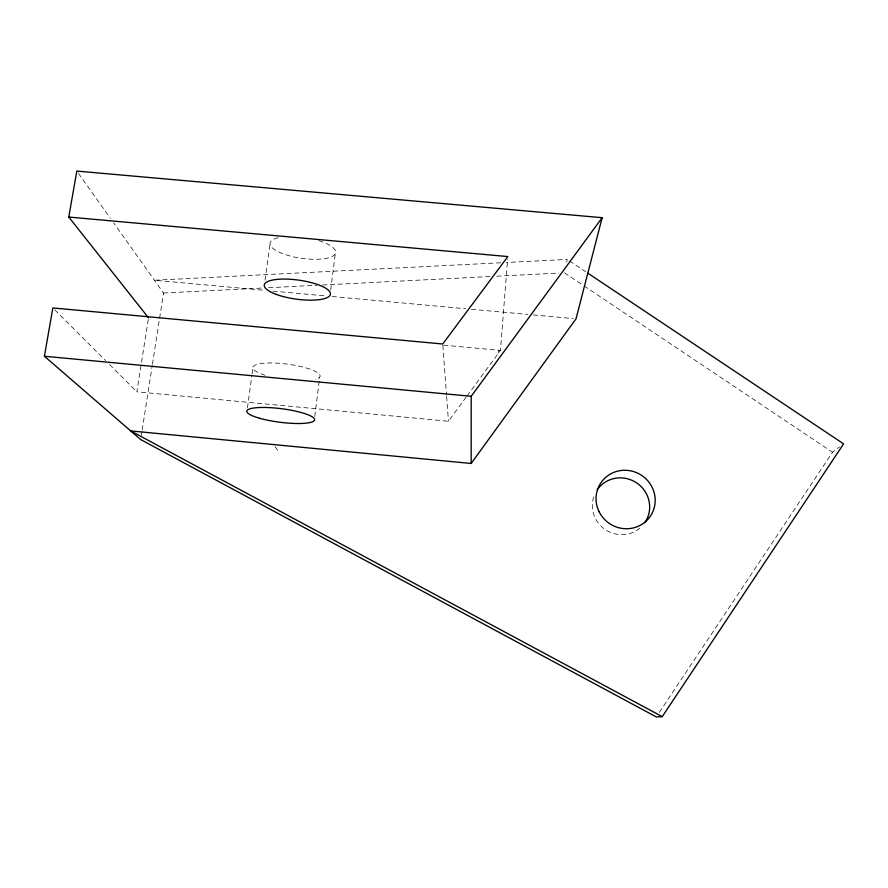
<?xml version="1.0" encoding="UTF-8"?>
<svg xmlns="http://www.w3.org/2000/svg" width="888" height="888" viewBox="0 0 888 888"><rect width="100%" height="100%" fill="white"/><g stroke="black" fill="none" stroke-linecap="round" stroke-linejoin="round"><path stroke-width="0.67" stroke-dasharray="4.44 3.33" d="M467.033 395.937L500.444 350.416L507.614 259.329M498.545 353.002L498.801 350.261L500.444 350.416M314.752 416.539L319.713 377.2M330.702 289.976L335.253 253.813M247.43 407.903L251.959 375.069M252.148 373.704L253.091 366.866M265.035 280.253L270.252 242.435M141.347 435.475L141.98 431.368M142.191 429.992L152.225 365.623M152.436 364.247L163.536 293.029L113.642 222.855M466.222 397.036L448.451 421.256L136.852 391.797L148.307 319.214M566.688 262.082L567.232 259.407L506.293 262.493M659.373 712.32L832.522 452.247L839.571 446.919M500.743 262.77L154.457 280.253L264.668 290.343M163.536 293.029L263.081 288.001M268.609 287.723L316.994 285.281M322.522 285.004L491.197 276.49M496.725 276.212L558.941 273.071M272.927 291.098L326.662 296.015M332.168 296.514L465.8 308.747M471.317 309.246L527.805 314.419M533.311 314.918L573.26 318.581M443.645 345.155L498.801 350.261M569.541 260.95L585.658 271.706M564.468 272.794L582.883 285.115M584.027 285.881L832.522 452.247M54.812 309.879L105.605 360.595M109.502 364.491L136.852 391.797M78.422 173.327L110.434 218.348M275.08 446.653L279.454 452.88M442.835 345.377L446.509 395.049M446.609 396.425L448.451 421.256M265.079 375.269A33.888 7.792 7.5 0 1 259.585 363.825A33.888 7.792 7.5 0 1 305.283 367.688A33.888 7.792 7.5 0 1 315.262 379.509M318.748 240.681A33.145 10.489 8.1 0 1 330.17 257.287A33.145 10.489 8.1 0 1 282.395 253.546A33.145 10.489 8.1 0 1 278.976 237.562M639.86 528.138A28.949 28.127 34.8 0 1 603.907 528.604A28.949 28.127 34.8 0 1 594.838 493.895"/><path stroke-width="1.33" d="M587.967 273.249L843.6 443.878L662.248 716.649L130.68 430.913L471.162 463.469L471.206 396.292L602.153 217.693L76.823 171.073L68.776 217.049L148.518 317.849M662.248 716.649L656.31 716.927L140.704 439.582L44.4 356.243L52.858 307.936L442.735 344L507.825 256.565L68.776 217.049M602.153 217.693L576.023 318.825L471.162 463.469M44.4 356.243L471.206 396.292M597.28 489.654A28.949 28.127 34.8 0 1 637.04 483.161A28.949 28.127 34.8 0 1 644.821 522.688M259.585 418.259A34.144 6.815 7.3 0 0 314.241 420.601A34.144 6.815 7.3 0 0 268.42 407.57A34.144 6.815 7.3 0 0 259.585 418.259M276.39 294.439A33.389 9.59 7.9 0 0 330.025 295.338A33.389 9.59 7.9 0 0 285.659 279.076A33.389 9.59 7.9 0 0 276.39 294.439M599.1 511.699A29.837 28.96 33.9 0 0 650.205 516.416A29.837 28.96 33.9 0 0 627.561 470.396A29.837 28.96 33.9 0 0 599.1 511.699"/></g></svg>
